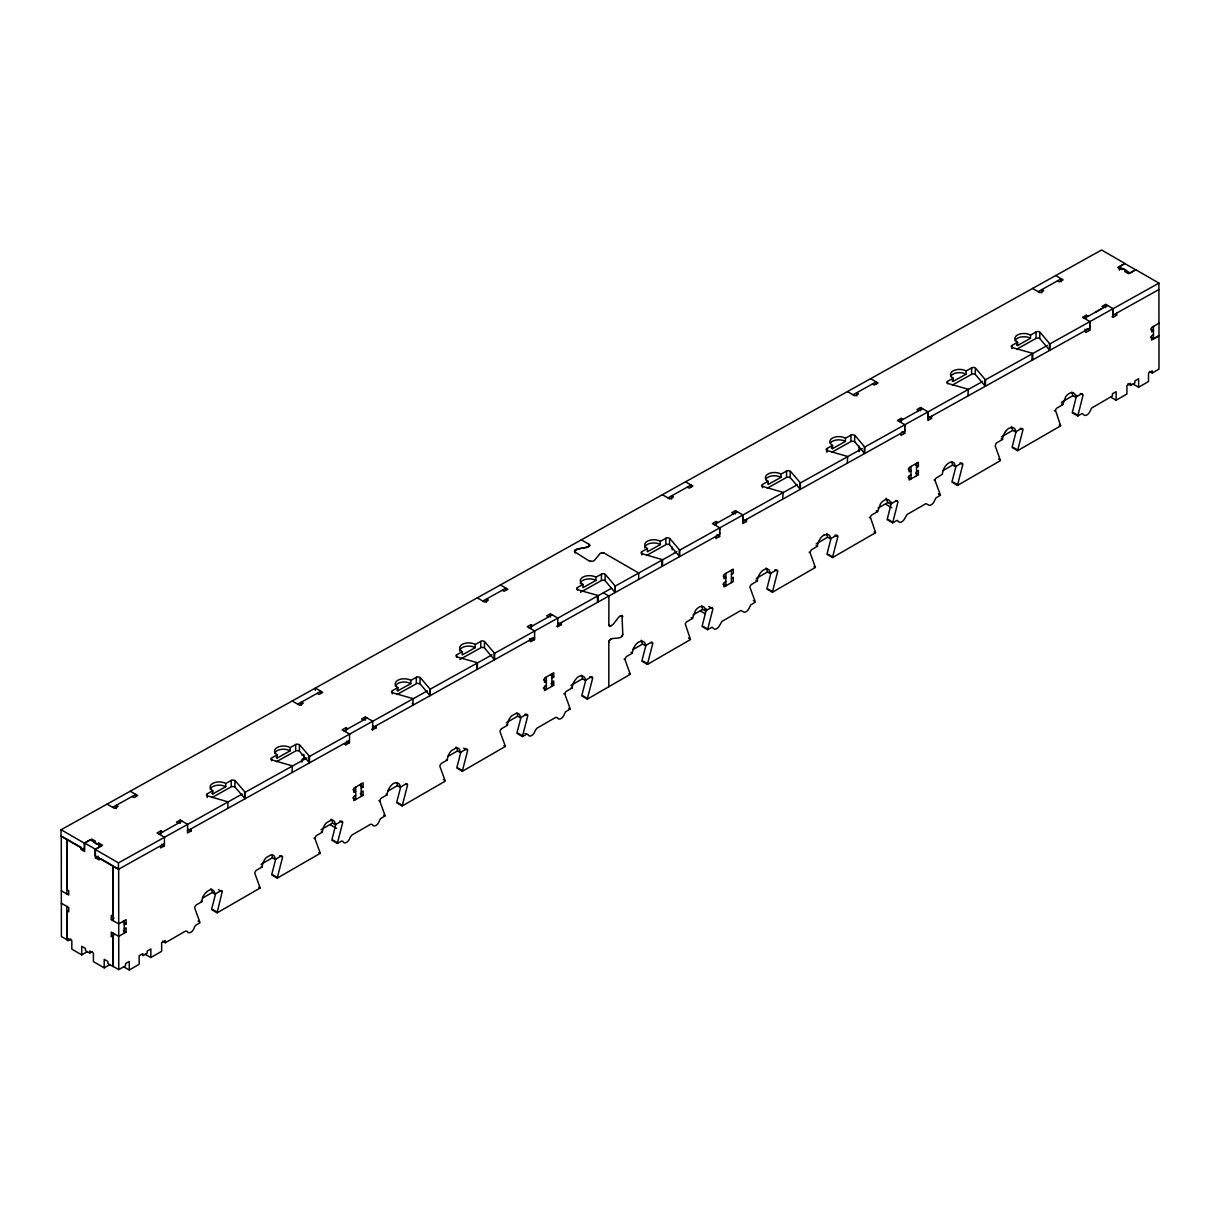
<?xml version="1.0" encoding="UTF-8"?>
<svg xmlns="http://www.w3.org/2000/svg" width="1220" height="1220" viewBox="0 0 1220 1220"><rect width="100%" height="100%" fill="white"/><g stroke="black" fill="none" stroke-linecap="round" stroke-linejoin="round"><path stroke-width="1.5" d="M162.565 941.138L165.34 942.74L165.34 940.605L161.65 942.755L161.65 951.31L150.853 957.532L145.287 954.33M621.239 615.627C617.488 615.688 612.074 630.054 608.826 624.731L608.917 596.016L603.366 592.813M191.22 828.746L191.189 830.911L187.483 832.97L187.605 824.354L180.209 820.069L176.503 822.143L178.364 823.21M376.309 725.625L376.279 727.776L372.573 729.834L371.658 729.301M561.413 622.49L561.383 624.64L557.677 626.714L556.747 626.165M715.972 536.373L715.942 538.523L719.632 536.464L719.754 527.833L712.358 523.563L716.064 521.504L717.909 522.572M719.693 532.149L719.663 534.299L557.708 624.548M719.739 529.999L719.769 527.833M733.647 513.803L731.786 512.736L735.492 510.677L742.904 514.947L742.766 523.578L746.472 521.504L746.503 519.354M742.843 519.262L742.873 517.112M901.062 433.237L901.031 435.387L904.737 433.329L904.859 424.712L897.447 420.427L901.153 418.368L902.998 419.436M904.798 429.013L904.767 431.178L742.797 521.413M904.828 426.863L904.859 424.712M918.736 410.667L916.891 409.6L920.581 407.541L927.993 411.811L927.871 420.442L931.561 418.384L931.592 416.218M927.932 416.127L927.962 413.976M1085.205 331.718L1086.12 332.252L1086.166 330.101L1084.763 329.308M1089.887 325.892L1089.856 328.043L927.886 418.277M1089.933 323.727L1089.963 321.577L1082.552 317.307L1086.242 315.233L1088.103 316.3M1112.03 316.773L1112.96 317.307L1113.097 308.675L1105.686 304.405L1101.98 306.479L1103.825 307.547M1113.021 312.991L1113.052 310.841M1112.96 317.307L1116.666 315.248L1116.697 313.082M1158.863 289.597L1158.954 283.116L1135.668 269.681L1128.485 273.676L1124.779 271.541L1126.624 270.52L1123.239 268.552L1121.378 269.589L1117.688 267.454L1124.87 263.444L1101.584 249.993L61.091 829.737L61 836.203L84.287 849.654L84.394 843.188L91.79 839.07L95.495 841.205L93.635 842.227L97.036 844.194L98.881 843.157L102.587 845.292L95.191 849.425L95.084 855.891L118.386 869.341L164.38 843.706M98.835 846.39L98.881 843.157M116.312 808.494L116.357 805.261L118.203 806.328L114.497 808.387L107.101 804.102M118.386 869.341L118.477 862.875L242.17 794.067M135.755 796.584L135.786 794.418L112.652 807.32M160.735 834.129L160.781 830.896L162.626 831.964M160.674 845.765L160.643 847.93L164.349 845.856L164.486 837.24L157.075 832.97L160.781 830.896M180.163 823.302L180.209 820.069M207.217 797.529L207.217 794.616M225.746 783.499L225.7 786.732L212.737 793.961L212.783 790.728A9.18 5.2 0.9 0 1 212.783 783.362A9.18 5.2 0.9 0 1 225.761 783.484L231.297 780.404A2.547 1.449 0.9 0 1 232.608 780.022L235.002 780.449L245.129 792.298L245.037 798.764L234.896 786.915L232.517 786.488A2.547 1.449 0.9 0 0 231.19 786.87L211.944 797.605M227.85 808.341L227.957 801.875L206.927 795.699A2.638 1.494 0.9 0 1 206.47 794.861L206.531 794.555A2.547 1.449 0.9 0 1 207.232 793.808L212.783 790.728M231.205 786.061L231.297 780.404M234.896 786.915L234.987 781.257M244.61 796.797L244.671 791.948M271.663 760.822L271.663 758.718M290.177 747.601L290.131 750.834L277.169 758.047L277.23 754.814A9.18 5.2 0.9 0 1 277.23 747.463A9.18 5.2 0.9 0 1 290.192 747.586L295.728 744.505A2.547 1.449 0.9 0 1 297.039 744.124L299.434 744.551L309.56 756.4L309.468 762.866L299.342 751.017L296.948 750.59A2.547 1.449 0.9 0 0 295.637 750.971L276.391 761.692M295.652 750.163L295.728 744.505M299.342 751.017L299.418 745.359M301.401 705.358L301.447 702.125L303.307 703.193L299.601 705.251L292.19 700.981M309.041 760.899L309.117 756.049M315.294 690.245L315.324 688.08L322.736 692.365L319.03 694.424L317.185 693.356M320.845 693.448L320.875 691.298L297.741 704.184M345.824 731.009L345.87 727.776L347.731 728.843M344.818 744.261L345.748 744.795L345.779 742.629M345.748 744.795L349.438 742.721L349.576 734.104L342.164 729.834L345.87 727.776M365.253 720.181L365.298 716.948L372.71 721.218L372.573 729.834M392.276 693.921L392.321 691.496M410.835 680.363L410.789 683.612L397.827 690.825L397.888 687.592A9.165 5.2 0.9 0 1 397.888 680.226A9.104 5.17 0.9 0 1 402.57 678.869A9.165 5.2 0.9 0 1 410.85 680.363L416.386 677.283A2.547 1.449 0.9 0 1 417.697 676.886L420.092 677.313L429.867 688.919A2.562 1.449 0.9 0 0 430.218 689.163L430.126 695.629A2.562 1.449 0.9 0 1 429.775 695.385L420 683.779L417.606 683.352A2.547 1.449 0.9 0 0 416.295 683.749L397.049 694.47M412.36 703.33L412.955 705.206L413.046 698.74A2.669 1.51 0.9 0 0 412.604 698.526L392.017 692.563A2.638 1.494 0.9 0 1 391.559 691.725L391.62 691.42A2.547 1.449 0.9 0 1 392.337 690.688L397.888 687.592M416.31 682.941L416.386 677.283M420 683.779L420.076 678.122M429.699 693.661L429.775 688.812M456.737 657.199L456.753 655.582M475.281 644.465A9.165 5.2 0.9 0 0 462.319 644.343A9.165 5.2 0.9 0 0 462.319 651.693L462.273 654.926L475.22 647.698L475.266 644.465L480.832 641.369A2.547 1.449 0.9 0 1 482.144 640.988L482.678 640.957A2.623 1.494 0.9 0 1 484.523 641.415L494.298 653.005A2.562 1.449 0.9 0 0 494.664 653.264L494.558 659.73A2.562 1.449 0.9 0 1 494.207 659.471L484.432 647.881A2.623 1.494 0.9 0 0 482.571 647.423L482.037 647.454A2.547 1.449 0.9 0 0 480.726 647.835L459.879 659.456M476.852 664.198L476.776 669.048A2.638 1.494 0.9 0 1 477.386 669.307L477.34 662.765A2.516 1.418 0.9 0 0 476.867 662.567L456.768 656.879A2.623 1.494 0.9 0 1 456.005 655.826L456.051 655.521A2.547 1.449 0.9 0 1 456.768 654.774L462.319 651.693M480.741 647.027L480.832 641.369M484.432 647.881L484.508 642.223M486.49 602.222L486.536 598.989L488.396 600.057L484.691 602.116L477.295 597.846M494.13 657.763L494.207 652.913M505.949 590.312L505.98 588.162L482.845 601.048M530.913 627.873L530.959 624.64L532.82 625.707M529.907 641.125C531.524 642.787 531.234 638.365 529.48 638.7M530.837 641.659L534.543 639.6L534.665 630.969L527.269 626.699L530.959 624.64M550.357 617.045L550.403 613.812L557.799 618.082L557.677 626.714M575.184 552.965C571.829 546.865 585.966 549.168 588.391 546.636A2.608 1.479 0.9 0 0 588.986 544.288L581.345 539.865M575.794 550.601L575.809 549.793L588.391 546.636M577.395 589.977L577.411 588.36M595.939 577.243A9.165 5.2 0.9 0 0 582.962 577.106A9.12 5.17 0.9 0 0 580.476 579.744A9.165 5.2 0.9 0 0 582.977 584.456L582.931 587.689L595.879 580.476L595.924 577.243L601.49 574.147A2.562 1.449 0.9 0 1 602.802 573.751L603.336 573.72A2.623 1.494 0.9 0 1 605.181 574.178L614.865 585.692A2.608 1.479 0.9 0 0 615.322 586.042L615.216 592.508A2.608 1.479 0.9 0 1 614.773 592.158L605.089 580.644A2.623 1.494 0.9 0 0 603.229 580.186L602.695 580.217A2.562 1.449 0.9 0 0 601.384 580.613L580.537 592.234M588.986 545.096L589.001 544.288L589.733 545.569M590.144 561.596L575.199 552.157M597.51 596.961L597.434 601.811A2.577 1.464 0.9 0 1 598.044 602.07L598.135 595.604A2.577 1.464 0.9 0 0 597.525 595.345L577.426 589.657A2.623 1.494 0.9 0 1 576.648 588.589L576.709 588.284A2.547 1.449 0.9 0 1 577.426 587.552L582.977 584.456M601.399 579.805L601.49 574.147M605.089 580.644L605.166 574.986M614.788 590.541L614.865 585.692M638.624 579.47L638.716 573.004L603.793 552.889L600.453 553.133L594.308 560.483A2.608 1.479 0.9 0 1 591.791 561.23L590.16 560.788M641.812 554.886L641.842 552.462M660.386 541.329A9.18 5.2 0.9 0 0 647.408 541.192A9.18 5.2 0.9 0 0 647.408 548.558L647.362 551.791L660.325 544.562L660.371 541.329L665.922 538.249A2.547 1.449 0.9 0 1 667.233 537.852L667.767 537.822A2.623 1.494 0.9 0 1 669.627 538.279L679.754 550.129L679.662 556.595L669.521 544.745A2.623 1.494 0.9 0 0 667.675 544.288L667.142 544.318A2.547 1.449 0.9 0 0 665.815 544.715L646.569 555.436M661.942 561.063L662.033 565.958A2.577 1.464 0.9 0 1 662.475 566.171L662.567 559.705L641.552 553.529A2.638 1.494 0.9 0 1 641.095 552.691L641.14 552.385A2.547 1.449 0.9 0 1 641.857 551.654L647.408 548.558M665.83 543.907L665.922 538.249M669.521 544.745L669.612 539.087M671.595 499.087L671.64 495.854L673.486 496.921L669.78 498.98L662.384 494.71M679.235 554.627L679.296 549.778M691.038 487.176L691.069 485.026L667.935 497.912M716.018 524.737L716.064 521.504M735.446 513.91L735.492 510.677M762.47 487.649L762.5 485.224M781.044 474.092A9.18 5.2 0.9 0 0 771.055 472.872A9.135 5.185 0.9 0 0 766.084 479.612A9.18 5.2 0.9 0 0 768.066 481.32L768.02 484.553L780.983 477.34L781.029 474.107L786.58 471.012A2.547 1.449 0.9 0 1 787.891 470.615L790.27 471.042L800.411 482.906L800.32 489.372L790.179 477.523L787.8 477.081A2.547 1.449 0.9 0 0 786.473 477.478L767.227 488.198M786.488 476.669L786.58 471.012M790.179 477.523L790.27 471.85M799.893 487.405L799.954 482.556M826.931 452.224L826.946 449.326M845.46 438.209L845.414 441.442L832.452 448.655L832.513 445.422A9.165 5.2 0.9 0 1 832.513 438.071A9.104 5.17 0.9 0 1 837.194 436.699A9.165 5.2 0.9 0 1 845.445 438.193L851.011 435.113A2.547 1.449 0.9 0 1 852.322 434.716L854.717 435.143L864.492 446.749A2.562 1.449 0.9 0 0 864.843 446.993L864.751 453.459A2.623 1.479 0.9 0 1 864.294 453.123L854.61 441.609L852.231 441.183A2.547 1.449 0.9 0 0 850.919 441.579L831.674 452.3M850.935 440.771L851.011 435.113M854.61 441.609L854.702 435.952M856.684 395.951L856.73 392.718L858.575 393.786L854.885 395.859L847.473 391.574M864.324 451.507L864.401 446.642M876.143 384.056L876.173 381.89L853.039 394.792M901.107 421.601L901.153 418.368M920.536 410.774L920.581 407.541M947.574 383.705L947.604 382.089M966.118 370.971L966.072 374.204L953.11 381.418L953.171 378.185A9.15 5.185 0.9 0 1 953.155 370.849A9.15 5.185 0.9 0 1 966.103 370.971L971.669 367.876A2.547 1.449 0.9 0 1 972.98 367.494L973.514 367.464A2.623 1.494 0.9 0 1 975.375 367.921L985.15 379.512A2.562 1.449 0.9 0 0 985.501 379.771L985.409 386.237A2.562 1.449 0.9 0 1 985.058 385.977L975.268 374.387A2.623 1.494 0.9 0 0 973.423 373.93L972.889 373.96A2.547 1.449 0.9 0 0 971.577 374.342L952.332 385.078M971.593 373.533L971.669 367.876M975.268 374.387L975.36 368.73M984.982 384.269L985.058 379.42M1012.005 348.615L1012.036 346.19M1030.549 335.073L1030.504 338.306L1017.556 345.519L1017.602 342.286A9.15 5.185 0.9 0 1 1015.086 337.574A9.12 5.17 0.9 0 1 1017.602 334.936A9.15 5.185 0.9 0 1 1030.534 335.073L1036.1 331.977A2.562 1.449 0.9 0 1 1037.427 331.581L1037.961 331.565A2.623 1.494 0.9 0 1 1039.806 332.008L1049.49 343.521A2.608 1.479 0.9 0 0 1049.947 343.872L1049.84 350.338A2.608 1.479 0.9 0 1 1049.398 349.987L1039.714 338.474A2.623 1.494 0.9 0 0 1037.854 338.031L1037.32 338.047A2.562 1.449 0.9 0 0 1036.009 338.443L1016.763 349.164M1032.135 354.791L1032.059 359.641A2.577 1.464 0.9 0 1 1032.669 359.9L1032.761 353.434A2.577 1.464 0.9 0 0 1032.15 353.175L1012.051 347.486A2.623 1.494 0.9 0 1 1011.273 346.419L1011.334 346.114A2.547 1.449 0.9 0 1 1012.051 345.382L1017.602 342.286M1036.024 337.635L1036.1 331.977M1039.714 338.474L1039.791 332.816M1041.773 292.83L1041.819 289.597L1043.679 290.665L1039.974 292.724L1032.577 288.454M1049.413 348.371L1049.49 343.521M1061.217 281.637L1061.263 278.755L1038.129 291.656M1086.197 318.466L1086.242 315.233M1086.12 332.252L1089.826 330.193L1089.948 321.577M1105.625 307.638L1105.686 304.405M706.471 608.978L702.049 626.485L707.6 629.688L712.892 608.826L712.053 607.514A2.562 1.479 -60 0 0 711.031 607.758L705.48 610.961L702.705 609.359L701.653 605.867M891.561 502.121L887.138 519.613L892.689 522.831L897.981 501.954L897.142 500.657A2.562 1.479 -60 0 0 896.136 500.886L890.585 504.089L887.809 502.487L886.361 498.614A9.15 5.292 -60 0 0 885.903 498.294M1076.665 395.25L1072.243 412.757L1077.794 415.959L1083.085 395.097L1082.247 393.786A2.562 1.479 -60 0 0 1081.225 394.029L1075.674 397.232L1072.898 395.631L1071.846 392.138M831.003 538.523L827.099 553.666A2.608 1.51 -60 0 0 827.023 554.337L832.574 557.54L875.518 532.743A2.577 1.479 -60 0 0 875.441 532.179L870.348 517.128A2.592 1.494 -60 0 1 871.065 515.709A2.562 1.479 -60 0 1 872.071 514.779L877.622 511.576L880.565 503.616A9.165 5.292 -60 0 1 884.119 500.337L885.278 499.803A9.165 5.292 -60 0 1 890.585 504.104M1016.092 431.651L1012.188 446.81A2.608 1.51 -60 0 0 1012.112 447.466L1017.663 450.668L1060.607 425.887A2.577 1.479 -60 0 0 1060.531 425.307L1055.452 410.255A2.592 1.494 -60 0 1 1056.154 408.853A2.562 1.479 -60 0 1 1057.16 407.922L1062.727 404.704L1065.655 396.759A9.165 5.292 -60 0 1 1069.208 393.48L1070.382 392.932A9.165 5.292 -60 0 1 1075.674 397.232M215.589 893.803L211.685 908.961A2.623 1.525 -60 0 0 211.609 909.617L217.16 912.819L260.104 888.053A2.562 1.479 -60 0 0 260.058 887.611L254.812 873.291A2.623 1.51 -60 0 1 255.117 871.949L255.346 871.461A2.623 1.51 -60 0 1 256.673 870.073L262.208 866.886L262.666 863.867A9.18 5.307 -60 0 1 266.28 857.568L271.069 854.808A9.18 5.307 -60 0 1 274.713 856.913L275.171 859.398L280.722 856.196M275.72 859.109L271.801 874.267A2.608 1.51 -60 0 0 271.724 874.923L277.275 878.125L320.219 853.329A2.562 1.479 -60 0 0 320.174 852.902L314.928 838.582A2.638 1.525 -60 0 1 315.233 837.24L315.767 836.31A2.638 1.525 -60 0 1 316.788 835.349L322.339 832.162L322.797 829.143A9.165 5.292 -60 0 1 326.426 822.86L331.2 820.099A9.165 5.292 -60 0 1 335.302 824.689L340.853 821.487A2.623 1.51 -60 0 1 342.149 821.35L342.393 821.548A2.623 1.51 -60 0 1 342.698 822.554L337.483 842.761A2.608 1.51 -60 0 0 337.406 843.416L331.855 840.214A2.608 1.51 -60 0 1 331.931 839.558L335.835 824.4M400.694 786.961L396.744 802.287A2.562 1.479 -60 0 0 396.698 802.775L402.249 805.978L445.193 781.181A2.562 1.479 -60 0 0 445.147 780.754L439.901 766.434A2.623 1.51 -60 0 1 440.207 765.077L440.45 764.604A2.623 1.51 -60 0 1 441.762 763.217L447.313 760.014L447.755 756.995A9.18 5.307 -60 0 1 451.385 750.712L456.173 747.936A9.18 5.307 -60 0 1 459.818 750.041L460.26 752.542L465.811 749.324A2.638 1.525 -60 0 1 466.818 749.08L467.367 749.4A2.638 1.525 -60 0 1 467.672 750.391L462.456 770.613A2.608 1.51 -60 0 0 462.38 771.269L456.829 768.051A2.608 1.51 -60 0 1 456.905 767.395L460.809 752.252M500.871 729.423A2.638 1.525 -60 0 1 501.893 728.492L507.428 725.305L507.886 722.286A9.165 5.292 -60 0 1 511.515 715.987L516.289 713.227A9.165 5.292 -60 0 1 520.391 717.817L525.942 714.615A2.623 1.51 -60 0 1 527.254 714.478L527.497 714.691A2.623 1.51 -60 0 1 527.787 715.683L522.587 735.889A2.608 1.51 -60 0 0 522.511 736.544L516.944 733.342A2.608 1.51 -60 0 1 517.021 732.686L520.94 717.528M645.914 645.38L641.995 660.538A2.608 1.51 -60 0 0 641.918 661.194L647.469 664.397L690.413 639.6A2.577 1.479 -60 0 0 690.337 639.036L685.259 623.984A2.592 1.494 -60 0 1 685.96 622.581A2.562 1.479 -60 0 1 686.982 621.651L692.533 618.433L695.461 610.488A9.165 5.292 -60 0 1 699.014 607.209L700.188 606.66A9.165 5.292 -60 0 1 705.48 610.961M165.34 942.74L185.593 931.043L187.346 931.455A5.246 3.019 -60 0 0 190.838 932.293A5.246 3.019 -60 0 0 194.331 927.429L195.52 925.416L199.973 922.747A2.608 1.51 -60 0 0 199.897 922.183L194.681 907.985A2.608 1.51 -60 0 1 196.527 904.798L202.093 901.58C200.69 894.962 213.195 883.371 215.04 894.092L220.591 890.89A2.638 1.525 -60 0 1 222.314 891.24L217.236 912.163A2.623 1.525 -60 0 0 217.16 912.819M585.783 680.089L581.833 695.415A2.562 1.479 -60 0 0 581.803 695.903L587.354 699.121L630.298 674.324L624.991 659.562L625.829 657.29A2.562 1.479 -60 0 1 626.851 656.36L632.402 653.158A9.089 5.246 -60 0 1 633.561 648.399M770.872 573.232L766.968 588.391A2.608 1.51 -60 0 0 766.892 589.046L772.443 592.249L815.387 567.452L810.095 552.706L810.934 550.433A2.562 1.479 -60 0 1 811.94 549.488L817.491 546.285A9.135 5.276 -60 0 1 818.559 541.588L820.435 538.325A9.089 5.246 -60 0 1 824.049 535.077M608.826 686.723L608.826 642.361C609.512 634.918 622.078 641.567 622.764 634.125L622.017 615.566M608.826 642.361L609.009 641.293A2.592 1.494 -60 0 1 609.939 639.753L611.205 638.944M622.764 634.125L622.017 636.276M406.702 783.804L407.236 784.109A2.638 1.525 -60 0 1 407.541 785.116L402.295 805.49A2.562 1.479 -60 0 0 402.249 805.978M591.807 676.947L592.341 677.252A2.638 1.525 -60 0 1 592.645 678.244L587.399 698.633A2.562 1.479 -60 0 0 587.354 699.121M277.275 878.125A2.608 1.51 -60 0 1 277.367 877.47L282.567 857.263A2.638 1.525 -60 0 0 282.277 856.272L281.728 855.952A2.638 1.525 -60 0 0 280.707 856.181M647.469 664.397A2.608 1.51 -60 0 1 647.545 663.741L652.761 643.535A2.562 1.479 -60 0 0 652.456 642.543L651.922 642.223A2.562 1.479 -60 0 0 650.931 642.482L645.365 645.67L642.589 644.068L641.14 640.195M772.443 592.249A2.608 1.51 -60 0 1 772.519 591.593L777.735 571.387A2.592 1.494 -60 0 0 776.896 570.075A2.562 1.479 -60 0 0 775.889 570.319L770.323 573.522L767.548 571.921L766.495 568.428A9.028 5.215 -60 0 0 766.099 568.032M832.574 557.54A2.608 1.51 -60 0 1 832.65 556.884L837.865 536.678A2.562 1.479 -60 0 0 837.561 535.671L837.027 535.366M955.977 466.36L952.057 481.519A2.608 1.51 -60 0 0 951.981 482.174L957.532 485.392L1000.476 460.596L995.184 445.834L996.023 443.561A2.562 1.479 -60 0 1 997.045 442.631L1002.596 439.429A9.135 5.276 -60 0 1 1003.648 434.716L1005.524 431.468M957.532 485.392A2.608 1.51 -60 0 1 957.609 484.721L962.824 464.515A2.653 1.525 -60 0 0 962.702 463.813A2.592 1.494 -60 0 0 961.985 463.219A2.562 1.479 -60 0 0 960.979 463.447L955.428 466.65L952.652 465.049L951.6 461.572M1017.663 450.668A2.608 1.51 -60 0 1 1017.739 450.012L1022.955 429.806A2.562 1.479 -60 0 0 1022.65 428.815L1022.116 428.495A2.562 1.479 -60 0 0 1021.125 428.754L1015.543 431.941L1012.768 430.34L1011.319 426.466M633.454 648.445L635.33 645.197A9.089 5.246 -60 0 1 638.944 641.933L642.421 641.11L644.297 642.193A9.089 5.246 -60 0 1 645.365 645.67M500.871 729.438L500.337 730.368A2.638 1.525 -60 0 0 500.032 731.71L505.278 746.03A2.562 1.479 -60 0 1 505.324 746.472L462.38 771.269M611.205 625.403L610.351 625.951M575.321 549.991L574.452 550.876A2.608 1.479 0.9 0 0 574.818 551.882M84.637 843.005L90.188 839.802L100.985 846.039L95.434 849.242L84.637 843.005L84.637 851.56L80.932 849.425L80.932 847.29L66.886 839.177L66.886 889.715L68.747 890.783L68.747 895.068L61.335 890.783L61.29 836.051L66.841 839.253L66.886 893.986M95.434 849.242L95.434 857.797L98.21 856.196M1119.365 266.829L1124.916 263.627L1135.713 269.849L1130.162 273.066L1119.365 266.829L1119.365 270.245M302.011 755.393L303.856 754.326L303.856 758.245L302.011 759.313L302.011 762.164M674.05 553.072L676.825 551.471M61.335 890.783L61.335 903.257L68.747 907.528L68.747 911.797L66.886 910.73L66.886 939.903L68.122 940.62L70.897 939.019M100.696 858.697L113.17 865.895L113.17 916.433L111.31 915.366L111.31 919.636L114.085 918.035M124.272 924.989L126.117 923.921L126.117 919.636L118.721 923.921L118.767 969.641L125.553 965.721L125.553 963.587L129.259 961.452L129.259 970.007L123.693 966.804M361.242 788.166L363.087 787.098L363.087 782.828L353.83 788.166L353.83 792.451L355.691 791.384L352.915 789.767M551.882 678.106L553.743 677.039L553.743 672.754L544.486 678.106L544.486 682.376L546.331 681.309L543.556 679.708M731.436 574.437L733.281 573.37L733.281 569.099L724.024 574.437L724.024 578.722L725.87 577.655L723.094 576.053M916.525 467.58L918.37 466.513L918.37 462.243L909.113 467.58L909.113 471.85L910.974 470.783L908.198 469.182M124.272 928.908L126.117 927.84L126.117 932.111L118.721 936.38L111.31 932.111L111.31 936.38L114.085 934.779M355.691 795.303L353.83 796.37L353.83 800.64L363.087 795.303L363.087 791.018L361.242 792.085M546.331 685.228L544.486 686.296L544.486 690.566L553.743 685.228L553.743 680.958L551.882 682.026M725.87 581.574L724.024 582.641L724.024 586.911L733.281 581.574L733.281 577.289L731.436 578.356M910.974 474.702L909.113 475.769L909.113 480.039L918.37 474.702L918.37 470.432L916.525 471.499M1153.418 334.737L1151.558 335.805L1151.558 340.075L1158.969 335.805L1159 369.08L1152.214 372.985L1149.438 371.383M68.122 940.62L68.122 938.485L71.828 940.62L71.828 949.16L81.725 954.879L87.276 951.676M1150.49 337.116L1153.449 338.84L1159 335.622L1159 323.163L1151.558 327.6L1151.558 331.886L1153.418 330.818L1150.643 329.217M81.725 954.879L81.725 946.339L85.43 948.474L85.43 950.609L89.716 953.079L92.491 951.478M202.55 898.103L212.265 892.491L215.04 894.092M261.05 864.339L272.395 857.797L275.171 859.398M320.997 829.737L332.511 823.088L335.286 824.689M387.64 791.261L397.369 785.649L400.145 787.251L405.696 784.048A2.638 1.525 -60 0 1 406.687 783.804M447.77 756.537L457.485 750.94L460.26 752.542M506.269 722.758L517.615 716.216L520.391 717.817M570.945 685.426L582.458 678.778L585.234 680.379L590.785 677.176A2.638 1.525 -60 0 1 591.791 676.932M632.86 649.68L642.589 644.068M692.99 614.971L702.705 609.359M756.217 578.463L767.548 571.921M816.165 543.861L827.678 537.212L830.454 538.813L836.005 535.595A2.562 1.479 -60 0 1 837.042 535.382M878.095 508.099L887.809 502.487M942.938 470.661L952.652 465.049M1001.437 436.882L1012.768 430.34M1061.385 402.28L1072.898 395.631M400.145 787.251C400.709 781.73 393.679 781.623 391.269 785.405A9.165 5.292 -60 0 0 387.182 794.738L381.631 797.941A2.608 1.51 -60 0 0 380.625 798.871L380.32 799.313A2.608 1.51 -60 0 0 379.786 801.144L384.986 815.326A2.669 1.54 -60 0 1 385.062 815.905L380.625 818.559L379.42 820.587A5.246 3.019 -60 0 1 375.928 825.452A5.246 3.019 -60 0 1 372.435 824.613L370.697 824.202L351.787 835.12L350.033 837.545A5.246 3.019 -60 0 1 346.541 842.41A5.246 3.019 -60 0 1 343.049 841.587L341.859 840.946L337.406 843.416M585.234 680.379C585.813 674.858 578.768 674.751 576.374 678.549A9.165 5.292 -60 0 0 572.271 687.866L566.721 691.069A2.608 1.51 -60 0 0 565.714 691.999L565.424 692.457A2.608 1.51 -60 0 0 564.875 694.271L570.091 708.469A2.669 1.54 -60 0 1 570.167 709.034L565.714 711.702L564.509 713.715A5.246 3.019 -60 0 1 561.017 718.58A5.246 3.019 -60 0 1 557.525 717.756L555.786 717.329L536.876 728.249L535.138 730.688A5.246 3.019 -60 0 1 531.645 735.553A5.246 3.019 -60 0 1 528.153 734.714L526.948 734.074L522.511 736.544M770.323 573.522L769.271 570.03L767.395 568.947A9.089 5.246 -60 0 0 763.857 569.786L762.668 570.579A9.165 5.292 -60 0 0 759.267 574.62L758.428 576.297A9.165 5.292 -60 0 0 757.376 580.995L751.825 584.212A2.577 1.479 -60 0 0 750.269 586.073A2.653 1.525 -60 0 0 749.964 587.415L755.18 601.597A2.577 1.479 -60 0 1 755.256 602.177L750.803 604.83L749.095 608.277A5.231 3.019 -60 0 1 743.148 611.708L740.891 610.473L721.981 621.392L719.708 625.25A5.231 3.019 -60 0 1 713.776 628.681L712.053 627.217L707.6 629.688M89.716 953.079L89.716 950.944L93.421 953.079L93.421 961.635L104.219 967.872L109.769 964.669M892.689 522.831L897.142 520.345L898.865 521.809A5.231 3.019 -60 0 0 904.798 518.378L907.07 514.52L925.98 503.601L928.252 504.851A5.231 3.019 -60 0 0 934.184 501.42L935.908 497.974L940.361 495.305A2.577 1.479 -60 0 0 940.284 494.74L935.069 480.543A2.653 1.525 -60 0 1 935.359 479.201A2.577 1.479 -60 0 1 935.908 478.27L942.465 474.138A9.165 5.292 -60 0 1 943.518 469.441L944.371 467.748A9.165 5.292 -60 0 1 947.772 463.722L948.946 462.914A9.165 5.292 -60 0 1 952.515 462.09L954.375 463.173L955.428 466.65M1077.794 415.959L1082.247 413.488L1083.955 414.952A5.231 3.019 -60 0 0 1089.902 411.521L1091.61 408.075L1112.427 395.951L1112.411 393.816L1116.117 391.681L1116.117 400.236L1110.566 397.034M1127.844 383.858L1130.62 385.459L1134.905 382.973L1134.905 380.838L1138.611 378.703L1138.611 387.258L1133.06 384.056M129.259 970.007L139.156 964.288L139.156 955.733L142.847 953.598L142.847 955.733L147.147 953.262L147.147 951.112L150.853 948.977L150.853 957.532M1116.117 400.236L1126.914 394.014L1126.914 385.444L1130.62 383.309L1130.62 385.459M1138.611 387.258L1148.508 381.54L1148.508 372.985L1152.214 370.849L1152.214 372.985M277.23 754.814L271.679 757.91A2.547 1.449 0.9 0 0 270.962 758.657L270.901 758.947A2.638 1.494 0.9 0 0 271.358 759.801L291.946 765.763A2.669 1.51 0.9 0 1 292.388 765.977L292.007 772.29M768.066 481.32L762.515 484.416A2.547 1.449 0.9 0 0 761.798 485.148L761.753 485.453A2.638 1.494 0.9 0 0 762.21 486.307L782.782 492.27A2.669 1.51 0.9 0 1 783.24 492.468L782.691 498.736M832.513 445.422L826.946 448.518A2.547 1.449 0.9 0 0 826.245 449.25L826.184 449.555A2.638 1.494 0.9 0 0 826.641 450.409L847.229 456.356A2.669 1.51 0.9 0 1 847.671 456.57L847.275 462.899M953.171 378.185L947.604 381.281A2.547 1.449 0.9 0 0 946.903 382.028L946.842 382.317A2.623 1.494 0.9 0 0 947.604 383.385L967.887 389.134A2.669 1.51 0.9 0 1 968.329 389.348L967.933 395.661M365.298 716.948L361.608 719.007L363.453 720.074M550.403 613.812L546.697 615.871L548.542 616.939M158.92 834.038L182.054 821.136M344.025 730.902L367.159 718.016M529.114 627.766L552.248 614.88M714.218 524.63L737.353 511.744M899.308 421.495L922.442 408.608M1084.397 318.374L1107.531 305.473M1095.972 311.923L1101.752 308.706M245.129 792.298L306.983 757.955M309.56 756.4L427.259 690.932M430.218 689.163L492.087 654.82M494.664 653.264L611.601 588.223M615.322 586.042L675.834 552.431M679.754 550.129L797.453 484.66M800.411 482.906L862.265 448.548M864.843 446.993L982.557 381.524M985.501 379.771L1047.37 345.412M1049.947 343.872L1158.954 283.116M187.514 830.82L349.484 740.57M372.618 727.684L534.573 637.435M1112.991 315.156L1158.909 289.567L1158.954 323.346M823.973 535.062L827.526 534.238L829.402 535.321A9.089 5.246 -60 0 1 830.454 538.813M1055.712 275.552L1063.108 279.837L1059.402 281.896L1057.557 280.829M1115.736 314.714L1116.666 315.248M1087.051 328.592L1089.826 330.193M1080.31 393.496L1082.155 394.563M1061.339 403.911L1062.727 404.704M1073.234 412.634L1077.87 415.303M1054.385 410.591L1055.315 411.125M1059.219 425.078L1060.607 425.887M1020.179 428.205L1022.024 429.272M1001.208 438.62L1002.596 439.429M1013.119 447.343L1017.739 450.012M870.607 378.688L878.019 382.958L874.313 385.032L872.468 383.964M928.481 416.599L931.561 418.384M998.555 458.949L999.485 459.483M960.048 462.914L961.909 463.981M901.961 431.728L904.737 433.329M952.988 482.053L957.609 484.721M915.595 464.911L918.37 466.513M934.139 480.009L935.069 480.543M915.595 473.101L918.37 474.702M938.424 493.673L939.354 494.207M938.973 494.512L940.361 495.305M908.015 477.264L910.974 478.972L910.974 466.513M896.136 500.886L897.066 501.42M885.674 504.226L891.851 507.794M876.235 510.768L877.622 511.576M888.145 519.491L892.765 522.16M869.296 517.448L870.226 517.981M874.13 531.935L875.518 532.743M835.075 535.062L836.935 536.144M816.104 545.492L817.491 546.285M828.014 554.2L832.65 556.884M809.165 552.172L810.095 552.706M685.518 481.824L692.914 486.094L689.224 488.153L687.363 487.085M743.392 519.735L746.472 521.504M813.999 566.659L815.387 567.452M716.857 534.863L719.632 536.464M774.959 569.786L776.804 570.853M755.988 580.201L757.376 580.995M767.899 588.924L772.519 591.593M753.335 600.53L754.25 601.063M722.911 584.136L725.87 585.844L725.87 573.37M708.881 606.508L711.962 608.292M700.585 611.098L705.206 613.767M691.145 617.64L692.533 618.433M703.055 626.363L707.676 629.032M688.492 637.968L689.407 638.502M650.916 642.467L651.831 643.001M631.014 652.349L632.402 653.158M642.925 661.072L647.545 663.741M500.429 584.959L507.825 589.229L504.119 591.288L502.274 590.221M624.076 659.029L624.991 659.562M558.287 622.871L561.383 624.64M628.91 673.516L630.298 674.324M531.767 637.999L534.543 639.6M589.87 676.642L591.715 677.71M550.967 675.422L553.743 677.039M571.356 687.333L572.271 687.866M582.794 695.781L587.43 698.45M550.967 683.627L553.743 685.228M563.945 693.738L564.875 694.271M543.373 687.79L546.331 689.498L546.331 677.039M568.779 708.225L570.167 709.034M525.012 714.081L526.872 715.149M525.012 733.495L526.399 734.303M506.513 724.771L507.428 725.305M517.951 733.22L522.587 735.889M503.936 745.664L505.324 746.472M463.661 748.089L466.741 749.858M446.383 759.48L447.313 760.014M457.82 767.929L462.456 770.613M373.198 725.991L376.279 727.776M443.272 779.549L444.187 780.083M346.663 741.12L349.438 742.721M405.696 784.048L406.611 784.582M386.252 794.189L387.182 794.723M397.705 802.653L402.325 805.322M360.312 785.497L363.087 787.098M378.856 800.61L379.786 801.144M360.312 793.686L363.087 795.303M383.675 815.097L385.062 815.89M352.717 797.865L355.691 799.573L355.691 787.098M339.923 820.953L341.768 822.021M330.391 824.827L336.552 828.38M321.409 831.628L322.339 832.162M332.862 840.092L337.483 842.761M314.013 838.048L314.928 838.582M318.832 852.536L320.219 853.329M279.792 855.662L281.652 856.73M261.293 866.352L262.208 866.886M130.235 791.216L137.631 795.501L133.941 797.56L132.08 796.492M272.731 874.801L277.367 877.47M188.094 829.127L191.189 830.911M258.716 887.245L260.104 888.053M161.574 844.255L164.349 845.856M218.441 889.639L221.521 891.423M201.163 901.046L202.093 901.58M212.6 909.495L217.236 912.163M61.091 829.737L84.394 843.188M95.191 849.425L118.477 862.875M95.434 857.797L99.125 859.932L99.125 857.797M198.052 921.115L198.967 921.649M123.342 922.32L126.117 923.921M111.31 919.636L118.721 923.906L118.66 869.174L113.109 865.971L113.17 920.703M123.342 930.509L126.117 932.111M111.31 936.38L113.17 937.448L113.17 966.621L107.924 963.587L107.924 961.452L104.219 959.316L104.219 967.872M118.767 969.641L113.216 966.438L113.185 933.163M331.062 819.199L331.459 819.596A9.15 5.276 -60 0 1 332.511 823.088M826.626 533.72L827.678 537.212M622.764 616.847L622.566 616.008A2.608 1.51 -60 0 0 620.385 616.176M608.826 624.731L608.871 625.189A2.638 1.525 -60 0 0 609.558 626.012M66.902 906.445L66.932 939.72L61.381 936.518L61.351 903.242M1153.449 326.365L1153.449 338.84M916.525 463.31L916.525 475.769M859.139 446.2L859.139 451.644M731.436 570.167L731.436 582.641M672.205 547.017L672.205 549.869M551.882 673.821L551.882 686.296M361.242 783.896L361.242 796.37M124.272 920.703L124.272 933.178M210.816 888.618A9.15 5.276 -60 0 1 212.265 892.491M271.663 854.778A9.18 5.292 -60 0 1 272.395 857.797M397.369 785.649A9.226 5.322 -60 0 0 397.11 783.728A9.104 5.261 -60 0 0 396.637 782.63M456.036 747.052A9.18 5.292 -60 0 1 457.485 750.925M516.883 713.197A9.15 5.276 -60 0 1 517.615 716.216M582.458 678.778A9.226 5.322 -60 0 0 582.214 676.871A9.104 5.261 -60 0 0 581.406 675.3M1015.543 431.941A9.089 5.246 -60 0 0 1014.491 428.464L1012.615 427.381L1009.077 428.205A9.135 5.276 -60 0 0 1005.509 431.514M644.678 547.871A9.196 5.215 0.9 0 1 650.534 543.281A9.196 5.215 0.9 0 1 660.386 544.547M765.535 479.796A9.18 5.2 0.9 0 1 771.894 475.937A9.18 5.2 0.9 0 1 780.983 477.34M832.452 448.655A9.18 5.2 0.9 0 1 831.476 447.984M830.408 443.058A9.18 5.2 0.9 0 1 845.445 441.426M953.11 381.418A9.135 5.185 0.9 0 1 952.134 380.762M950.624 376.66A9.135 5.185 0.9 0 1 956.968 372.817A9.135 5.185 0.9 0 1 966.027 374.22M1017.556 345.519A9.135 5.185 0.9 0 1 1016.565 344.848M1015.055 340.761A9.135 5.185 0.9 0 1 1025.136 336.781L1026.645 336.964A9.135 5.185 0.9 0 1 1030.473 338.306M602.039 552.66A2.623 1.479 0.9 0 1 603.793 552.889M212.737 793.961A9.18 5.2 0.9 0 1 211.762 793.29M210.252 789.172A9.18 5.2 0.9 0 1 216.626 785.329A9.18 5.2 0.9 0 1 225.731 786.732M277.169 758.047A9.18 5.2 0.9 0 1 276.193 757.391M274.683 753.274A9.18 5.2 0.9 0 1 281.058 749.415A9.18 5.2 0.9 0 1 290.162 750.818M397.842 690.825A9.15 5.185 0.9 0 1 396.851 690.154M395.341 686.052A9.15 5.185 0.9 0 1 401.685 682.209A9.15 5.185 0.9 0 1 410.759 683.612M459.589 651.007A9.196 5.215 0.9 0 1 466.894 646.188A9.196 5.215 0.9 0 1 471.362 646.356A9.196 5.215 0.9 0 1 475.281 647.683M580.262 583.77A9.15 5.185 0.9 0 1 590.541 578.936L592.02 579.119A9.15 5.185 0.9 0 1 595.863 580.476"/></g></svg>
